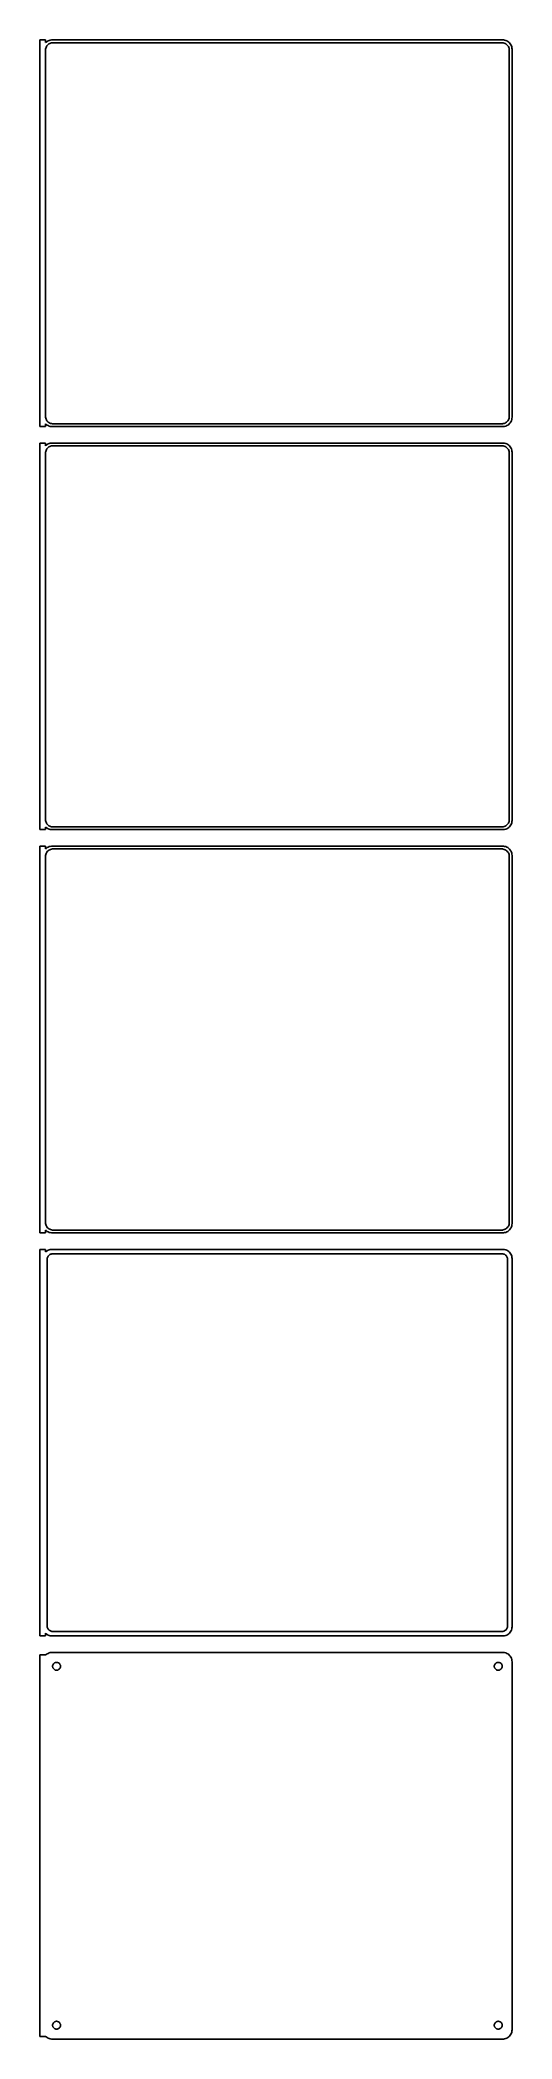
# Model space of a CAD drawing. Header units: metres. Extents: x -129 to 128, y 990 to 2076.
import ezdxf

# ---------------------------------------------------------------- set-up
doc = ezdxf.new("R2010")
doc.units = ezdxf.units.M

msp = doc.modelspace()

# ---------------------------------------------------------------- linework, layer by layer
for p, q in [((-126, 2075.99), (-129, 2075.99)), ((-129, 2075.99), (-129, 1866.01)), ((-126, 2074.56), (-126, 2075.99)), ((-125.687, 2074.85), (-126, 2074.56)), ((-125.179, 2075.22), (-125.687, 2074.85)), ((-124.629, 2075.52), (-125.179, 2075.22)), ((-124.045, 2075.76), (-124.629, 2075.52)), ((-123.437, 2075.91), (-124.045, 2075.76)), ((-123.703, 2074.12), (-123.236, 2074.3)), ((-122.814, 2075.99), (-123.437, 2075.91)), ((-123.236, 2074.3), (-122.75, 2074.43)), ((122.814, 2075.99), (-122.814, 2075.99)), ((-122.75, 2074.43), (-122.251, 2074.49)), ((-122.251, 2074.49), (122.251, 2074.49)), ((122.251, 2074.49), (122.75, 2074.43)), ((122.75, 2074.43), (123.236, 2074.3)), ((123.437, 2075.91), (122.814, 2075.99)), ((123.236, 2074.3), (123.703, 2074.12)), ((124.045, 2075.76), (123.437, 2075.91)), ((124.629, 2075.52), (124.045, 2075.76)), ((125.179, 2075.22), (124.629, 2075.52)), ((125.687, 2074.85), (125.179, 2075.22)), ((126.145, 2074.42), (125.687, 2074.85)), ((126.545, 2073.94), (126.145, 2074.42)), ((-126, 2070.5), (-125.968, 2071)), ((-126, 1871.5), (-126, 2070.5)), ((-125.968, 2071), (-125.874, 2071.49)), ((-125.874, 2071.49), (-125.719, 2071.97)), ((-125.719, 2071.97), (-125.505, 2072.43)), ((-125.505, 2072.43), (-125.236, 2072.85)), ((-125.236, 2072.85), (-124.916, 2073.24)), ((-124.916, 2073.24), (-124.55, 2073.58)), ((-124.55, 2073.58), (-124.143, 2073.88)), ((-124.143, 2073.88), (-123.703, 2074.12)), ((123.703, 2074.12), (124.143, 2073.88)), ((124.143, 2073.88), (124.55, 2073.58)), ((124.55, 2073.58), (124.916, 2073.24)), ((124.916, 2073.24), (125.236, 2072.85)), ((125.236, 2072.85), (125.505, 2072.43)), ((125.505, 2072.43), (125.719, 2071.97)), ((125.719, 2071.97), (125.874, 2071.49)), ((125.874, 2071.49), (125.968, 2071)), ((125.968, 2071), (126, 2070.5)), ((126, 2070.5), (126, 1871.5)), ((126.882, 2073.41), (126.545, 2073.94)), ((127.149, 2072.84), (126.882, 2073.41)), ((127.343, 2072.24), (127.149, 2072.84)), ((127.461, 2071.63), (127.343, 2072.24)), ((127.5, 2071), (127.461, 2071.63)), ((127.5, 1871), (127.5, 2071)), ((-125.968, 1871), (-126, 1871.5)), ((-125.874, 1870.51), (-125.968, 1871)), ((-125.719, 1870.03), (-125.874, 1870.51)), ((-125.505, 1869.57), (-125.719, 1870.03)), ((-125.236, 1869.15), (-125.505, 1869.57)), ((-124.916, 1868.76), (-125.236, 1869.15)), ((-124.55, 1868.42), (-124.916, 1868.76)), ((-124.143, 1868.12), (-124.55, 1868.42)), ((-123.703, 1867.88), (-124.143, 1868.12)), ((124.143, 1868.12), (123.703, 1867.88)), ((124.55, 1868.42), (124.143, 1868.12)), ((124.916, 1868.76), (124.55, 1868.42)), ((125.236, 1869.15), (124.916, 1868.76)), ((125.505, 1869.57), (125.236, 1869.15)), ((125.719, 1870.03), (125.505, 1869.57)), ((125.874, 1870.51), (125.719, 1870.03)), ((125.968, 1871), (125.874, 1870.51)), ((126, 1871.5), (125.968, 1871)), ((126.145, 1867.58), (126.545, 1868.06)), ((126.545, 1868.06), (126.882, 1868.59)), ((126.882, 1868.59), (127.149, 1869.16)), ((127.149, 1869.16), (127.343, 1869.76)), ((127.343, 1869.76), (127.461, 1870.37)), ((127.461, 1870.37), (127.5, 1871)), ((-129, 1866.01), (-126, 1866.01)), ((-126, 1867.44), (-125.687, 1867.15)), ((-126, 1866.01), (-126, 1867.44)), ((-125.687, 1867.15), (-125.179, 1866.78)), ((-125.179, 1866.78), (-124.629, 1866.48)), ((-124.629, 1866.48), (-124.045, 1866.24)), ((-124.045, 1866.24), (-123.437, 1866.09)), ((-123.236, 1867.7), (-123.703, 1867.88)), ((-123.437, 1866.09), (-122.814, 1866.01)), ((-122.75, 1867.57), (-123.236, 1867.7)), ((-122.814, 1866.01), (122.814, 1866.01)), ((-122.251, 1867.51), (-122.75, 1867.57)), ((122.251, 1867.51), (-122.251, 1867.51)), ((122.75, 1867.57), (122.251, 1867.51)), ((123.236, 1867.7), (122.75, 1867.57)), ((122.814, 1866.01), (123.437, 1866.09)), ((123.703, 1867.88), (123.236, 1867.7)), ((123.437, 1866.09), (124.045, 1866.24)), ((124.045, 1866.24), (124.629, 1866.48)), ((124.629, 1866.48), (125.179, 1866.78)), ((125.179, 1866.78), (125.687, 1867.15)), ((125.687, 1867.15), (126.145, 1867.58)), ((-126, 1856.99), (-129, 1856.99)), ((-129, 1856.99), (-129, 1647.01)), ((-126, 1855.56), (-126, 1856.99)), ((-125.687, 1855.85), (-126, 1855.56)), ((-126, 1851.5), (-125.968, 1852)), ((-126, 1652.5), (-126, 1851.5)), ((-125.968, 1852), (-125.874, 1852.49)), ((-125.874, 1852.49), (-125.719, 1852.97)), ((-125.719, 1852.97), (-125.505, 1853.43)), ((-125.179, 1856.22), (-125.687, 1855.85)), ((-125.505, 1853.43), (-125.236, 1853.85)), ((-125.236, 1853.85), (-124.916, 1854.24)), ((-124.629, 1856.52), (-125.179, 1856.22)), ((-124.916, 1854.24), (-124.55, 1854.58)), ((-124.045, 1856.76), (-124.629, 1856.52)), ((-124.55, 1854.58), (-124.143, 1854.88)), ((-124.143, 1854.88), (-123.703, 1855.12)), ((-123.437, 1856.91), (-124.045, 1856.76)), ((-123.703, 1855.12), (-123.236, 1855.3)), ((-122.814, 1856.99), (-123.437, 1856.91)), ((-123.236, 1855.3), (-122.75, 1855.43)), ((122.814, 1856.99), (-122.814, 1856.99)), ((-122.75, 1855.43), (-122.251, 1855.49)), ((-122.251, 1855.49), (122.251, 1855.49)), ((122.251, 1855.49), (122.75, 1855.43)), ((122.75, 1855.43), (123.236, 1855.3)), ((123.437, 1856.91), (122.814, 1856.99)), ((123.236, 1855.3), (123.703, 1855.12)), ((124.045, 1856.76), (123.437, 1856.91)), ((123.703, 1855.12), (124.143, 1854.88)), ((124.629, 1856.52), (124.045, 1856.76)), ((124.143, 1854.88), (124.55, 1854.58)), ((124.55, 1854.58), (124.916, 1854.24)), ((125.179, 1856.22), (124.629, 1856.52)), ((124.916, 1854.24), (125.236, 1853.85)), ((125.687, 1855.85), (125.179, 1856.22)), ((125.236, 1853.85), (125.505, 1853.43)), ((125.505, 1853.43), (125.719, 1852.97)), ((126.145, 1855.42), (125.687, 1855.85)), ((125.719, 1852.97), (125.874, 1852.49)), ((125.874, 1852.49), (125.968, 1852)), ((125.968, 1852), (126, 1851.5)), ((126, 1851.5), (126, 1652.5)), ((126.545, 1854.94), (126.145, 1855.42)), ((126.882, 1854.41), (126.545, 1854.94)), ((127.149, 1853.84), (126.882, 1854.41)), ((127.343, 1853.24), (127.149, 1853.84)), ((127.461, 1852.63), (127.343, 1853.24)), ((127.5, 1852), (127.461, 1852.63)), ((127.5, 1652), (127.5, 1852)), ((-125.968, 1652), (-126, 1652.5)), ((-125.874, 1651.51), (-125.968, 1652)), ((-125.719, 1651.03), (-125.874, 1651.51)), ((-125.505, 1650.57), (-125.719, 1651.03)), ((125.719, 1651.03), (125.505, 1650.57)), ((125.874, 1651.51), (125.719, 1651.03)), ((125.968, 1652), (125.874, 1651.51)), ((126, 1652.5), (125.968, 1652)), ((127.149, 1650.16), (127.343, 1650.76)), ((127.343, 1650.76), (127.461, 1651.37)), ((127.461, 1651.37), (127.5, 1652)), ((-129, 1647.01), (-126, 1647.01)), ((-126, 1648.44), (-125.687, 1648.15)), ((-126, 1647.01), (-126, 1648.44)), ((-125.687, 1648.15), (-125.179, 1647.78)), ((-125.236, 1650.15), (-125.505, 1650.57)), ((-124.916, 1649.76), (-125.236, 1650.15)), ((-125.179, 1647.78), (-124.629, 1647.48)), ((-124.55, 1649.42), (-124.916, 1649.76)), ((-124.629, 1647.48), (-124.045, 1647.24)), ((-124.143, 1649.12), (-124.55, 1649.42)), ((-123.703, 1648.88), (-124.143, 1649.12)), ((-124.045, 1647.24), (-123.437, 1647.09)), ((-123.236, 1648.7), (-123.703, 1648.88)), ((-123.437, 1647.09), (-122.814, 1647.01)), ((-122.75, 1648.57), (-123.236, 1648.7)), ((-122.814, 1647.01), (122.814, 1647.01)), ((-122.251, 1648.51), (-122.75, 1648.57)), ((122.251, 1648.51), (-122.251, 1648.51)), ((122.75, 1648.57), (122.251, 1648.51)), ((123.236, 1648.7), (122.75, 1648.57)), ((122.814, 1647.01), (123.437, 1647.09)), ((123.703, 1648.88), (123.236, 1648.7)), ((123.437, 1647.09), (124.045, 1647.24)), ((124.143, 1649.12), (123.703, 1648.88)), ((124.045, 1647.24), (124.629, 1647.48)), ((124.55, 1649.42), (124.143, 1649.12)), ((124.916, 1649.76), (124.55, 1649.42)), ((124.629, 1647.48), (125.179, 1647.78)), ((125.236, 1650.15), (124.916, 1649.76)), ((125.179, 1647.78), (125.687, 1648.15)), ((125.505, 1650.57), (125.236, 1650.15)), ((125.687, 1648.15), (126.145, 1648.58)), ((126.145, 1648.58), (126.545, 1649.06)), ((126.545, 1649.06), (126.882, 1649.59)), ((126.882, 1649.59), (127.149, 1650.16)), ((-126, 1637.99), (-129, 1637.99)), ((-129, 1637.99), (-129, 1428.01)), ((-126, 1636.56), (-126, 1637.99)), ((-125.687, 1636.85), (-126, 1636.56)), ((-126, 1632.5), (-125.968, 1633)), ((-126, 1433.5), (-126, 1632.5)), ((-125.968, 1633), (-125.874, 1633.49)), ((-125.874, 1633.49), (-125.719, 1633.97)), ((-125.719, 1633.97), (-125.505, 1634.43)), ((-125.179, 1637.22), (-125.687, 1636.85)), ((-125.505, 1634.43), (-125.236, 1634.85)), ((-125.236, 1634.85), (-124.916, 1635.24)), ((-124.629, 1637.52), (-125.179, 1637.22)), ((-124.916, 1635.24), (-124.55, 1635.58)), ((-124.045, 1637.76), (-124.629, 1637.52)), ((-124.55, 1635.58), (-124.143, 1635.88)), ((-124.143, 1635.88), (-123.703, 1636.12)), ((-123.437, 1637.91), (-124.045, 1637.76)), ((-123.703, 1636.12), (-123.236, 1636.3)), ((-122.814, 1637.99), (-123.437, 1637.91)), ((-123.236, 1636.3), (-122.75, 1636.43)), ((122.814, 1637.99), (-122.814, 1637.99)), ((-122.75, 1636.43), (-122.251, 1636.49)), ((-122.251, 1636.49), (122.251, 1636.49)), ((122.251, 1636.49), (122.75, 1636.43)), ((122.75, 1636.43), (123.236, 1636.3)), ((123.437, 1637.91), (122.814, 1637.99)), ((123.236, 1636.3), (123.703, 1636.12)), ((124.045, 1637.76), (123.437, 1637.91)), ((123.703, 1636.12), (124.143, 1635.88)), ((124.629, 1637.52), (124.045, 1637.76)), ((124.143, 1635.88), (124.55, 1635.58)), ((124.55, 1635.58), (124.916, 1635.24)), ((125.179, 1637.22), (124.629, 1637.52)), ((124.916, 1635.24), (125.236, 1634.85)), ((125.687, 1636.85), (125.179, 1637.22)), ((125.236, 1634.85), (125.505, 1634.43)), ((125.505, 1634.43), (125.719, 1633.97)), ((126.145, 1636.42), (125.687, 1636.85)), ((125.719, 1633.97), (125.874, 1633.49)), ((125.874, 1633.49), (125.968, 1633)), ((125.968, 1633), (126, 1632.5)), ((126, 1632.5), (126, 1433.5)), ((126.545, 1635.94), (126.145, 1636.42)), ((126.882, 1635.41), (126.545, 1635.94)), ((127.149, 1634.84), (126.882, 1635.41)), ((127.343, 1634.24), (127.149, 1634.84)), ((127.461, 1633.63), (127.343, 1634.24)), ((127.5, 1633), (127.461, 1633.63)), ((127.5, 1433), (127.5, 1633)), ((-125.968, 1433), (-126, 1433.5)), ((126, 1433.5), (125.968, 1433)), ((-129, 1428.01), (-126, 1428.01)), ((-126, 1429.44), (-125.687, 1429.15)), ((-126, 1428.01), (-126, 1429.44)), ((-125.874, 1432.51), (-125.968, 1433)), ((-125.719, 1432.03), (-125.874, 1432.51)), ((-125.505, 1431.57), (-125.719, 1432.03)), ((-125.687, 1429.15), (-125.179, 1428.78)), ((-125.236, 1431.15), (-125.505, 1431.57)), ((-124.916, 1430.76), (-125.236, 1431.15)), ((-125.179, 1428.78), (-124.629, 1428.48)), ((-124.55, 1430.42), (-124.916, 1430.76)), ((-124.629, 1428.48), (-124.045, 1428.24)), ((-124.143, 1430.12), (-124.55, 1430.42)), ((-123.703, 1429.88), (-124.143, 1430.12)), ((-124.045, 1428.24), (-123.437, 1428.09)), ((-123.236, 1429.7), (-123.703, 1429.88)), ((-123.437, 1428.09), (-122.814, 1428.01)), ((-122.75, 1429.57), (-123.236, 1429.7)), ((-122.814, 1428.01), (122.814, 1428.01)), ((-122.251, 1429.51), (-122.75, 1429.57)), ((122.251, 1429.51), (-122.251, 1429.51)), ((122.75, 1429.57), (122.251, 1429.51)), ((123.236, 1429.7), (122.75, 1429.57)), ((122.814, 1428.01), (123.437, 1428.09)), ((123.703, 1429.88), (123.236, 1429.7)), ((123.437, 1428.09), (124.045, 1428.24)), ((124.143, 1430.12), (123.703, 1429.88)), ((124.045, 1428.24), (124.629, 1428.48)), ((124.55, 1430.42), (124.143, 1430.12)), ((124.916, 1430.76), (124.55, 1430.42)), ((124.629, 1428.48), (125.179, 1428.78)), ((125.236, 1431.15), (124.916, 1430.76)), ((125.179, 1428.78), (125.687, 1429.15)), ((125.505, 1431.57), (125.236, 1431.15)), ((125.719, 1432.03), (125.505, 1431.57)), ((125.687, 1429.15), (126.145, 1429.58)), ((125.874, 1432.51), (125.719, 1432.03)), ((125.968, 1433), (125.874, 1432.51)), ((126.145, 1429.58), (126.545, 1430.06)), ((126.545, 1430.06), (126.882, 1430.59)), ((126.882, 1430.59), (127.149, 1431.16)), ((127.149, 1431.16), (127.343, 1431.76)), ((127.343, 1431.76), (127.461, 1432.37)), ((127.461, 1432.37), (127.5, 1433)), ((-126, 1418.98), (-129, 1418.98)), ((-129, 1418.98), (-129, 1209.02)), ((-126, 1417.56), (-126, 1418.98)), ((-125.687, 1417.85), (-126, 1417.56)), ((-125.179, 1418.22), (-125.687, 1417.85)), ((-124.629, 1418.52), (-125.179, 1418.22)), ((-125.113, 1413.5), (-125.088, 1413.89)), ((-125.113, 1214.5), (-125.113, 1413.5)), ((-125.088, 1413.89), (-125.015, 1414.27)), ((-125.015, 1414.27), (-124.894, 1414.65)), ((-124.894, 1414.65), (-124.728, 1415)), ((-124.728, 1415), (-124.518, 1415.33)), ((-124.045, 1418.76), (-124.629, 1418.52)), ((-124.518, 1415.33), (-124.269, 1415.63)), ((-124.269, 1415.63), (-123.984, 1415.9)), ((-123.437, 1418.91), (-124.045, 1418.76)), ((-123.984, 1415.9), (-123.668, 1416.13)), ((-123.668, 1416.13), (-123.325, 1416.32)), ((-122.814, 1418.99), (-123.437, 1418.91)), ((-123.325, 1416.32), (-122.962, 1416.46)), ((-122.962, 1416.46), (-122.583, 1416.56)), ((122.814, 1418.99), (-122.814, 1418.99)), ((-122.583, 1416.56), (-122.195, 1416.61)), ((-122.195, 1416.61), (122.195, 1416.61)), ((122.195, 1416.61), (122.583, 1416.56)), ((122.583, 1416.56), (122.962, 1416.46)), ((123.437, 1418.91), (122.814, 1418.99)), ((122.962, 1416.46), (123.325, 1416.32)), ((123.325, 1416.32), (123.668, 1416.13)), ((124.045, 1418.76), (123.437, 1418.91)), ((123.668, 1416.13), (123.984, 1415.9)), ((123.984, 1415.9), (124.269, 1415.63)), ((124.629, 1418.52), (124.045, 1418.76)), ((124.269, 1415.63), (124.518, 1415.33)), ((124.518, 1415.33), (124.728, 1415)), ((125.179, 1418.22), (124.629, 1418.52)), ((124.728, 1415), (124.894, 1414.65)), ((124.894, 1414.65), (125.015, 1414.27)), ((125.015, 1414.27), (125.088, 1413.89)), ((125.088, 1413.89), (125.113, 1413.5)), ((125.113, 1413.5), (125.113, 1214.5)), ((125.687, 1417.85), (125.179, 1418.22)), ((126.145, 1417.42), (125.687, 1417.85)), ((126.545, 1416.94), (126.145, 1417.42)), ((126.882, 1416.41), (126.545, 1416.94)), ((127.149, 1415.84), (126.882, 1416.41)), ((127.343, 1415.24), (127.149, 1415.84)), ((127.461, 1414.63), (127.343, 1415.24)), ((127.5, 1414), (127.461, 1414.63)), ((127.5, 1214), (127.5, 1414)), ((-129, 1209.02), (-126, 1209.02)), ((-126, 1209.02), (-126, 1210.44)), ((-126, 1210.44), (-125.687, 1210.15)), ((-125.687, 1210.15), (-125.179, 1209.78)), ((-125.179, 1209.78), (-124.629, 1209.48)), ((-125.088, 1214.11), (-125.113, 1214.5)), ((-125.015, 1213.73), (-125.088, 1214.11)), ((-124.894, 1213.35), (-125.015, 1213.73)), ((-124.728, 1213), (-124.894, 1213.35)), ((-124.518, 1212.67), (-124.728, 1213)), ((-124.629, 1209.48), (-124.045, 1209.24)), ((-124.269, 1212.37), (-124.518, 1212.67)), ((-123.984, 1212.1), (-124.269, 1212.37)), ((-124.045, 1209.24), (-123.437, 1209.09)), ((-123.668, 1211.87), (-123.984, 1212.1)), ((-123.325, 1211.68), (-123.668, 1211.87)), ((-123.437, 1209.09), (-122.814, 1209.01)), ((-122.962, 1211.54), (-123.325, 1211.68)), ((-122.583, 1211.44), (-122.962, 1211.54)), ((-122.814, 1209.01), (122.814, 1209.01)), ((-122.195, 1211.39), (-122.583, 1211.44)), ((122.195, 1211.39), (-122.195, 1211.39)), ((122.583, 1211.44), (122.195, 1211.39)), ((122.962, 1211.54), (122.583, 1211.44)), ((122.814, 1209.01), (123.437, 1209.09)), ((123.325, 1211.68), (122.962, 1211.54)), ((123.668, 1211.87), (123.325, 1211.68)), ((123.437, 1209.09), (124.045, 1209.24)), ((123.984, 1212.1), (123.668, 1211.87)), ((124.269, 1212.37), (123.984, 1212.1)), ((124.045, 1209.24), (124.629, 1209.48)), ((124.518, 1212.67), (124.269, 1212.37)), ((124.728, 1213), (124.518, 1212.67)), ((124.629, 1209.48), (125.179, 1209.78)), ((124.894, 1213.35), (124.728, 1213)), ((125.015, 1213.73), (124.894, 1213.35)), ((125.088, 1214.11), (125.015, 1213.73)), ((125.113, 1214.5), (125.088, 1214.11)), ((125.179, 1209.78), (125.687, 1210.15)), ((125.687, 1210.15), (126.145, 1210.58)), ((126.145, 1210.58), (126.545, 1211.06)), ((126.545, 1211.06), (126.882, 1211.59)), ((126.882, 1211.59), (127.149, 1212.16)), ((127.149, 1212.16), (127.343, 1212.76)), ((127.343, 1212.76), (127.461, 1213.37)), ((127.461, 1213.37), (127.5, 1214)), ((-126, 1198.65), (-129, 1198.65)), ((-129, 1198.65), (-129, 991.347)), ((-125.687, 1198.85), (-126, 1198.56)), ((-126, 1198.56), (-126, 1198.65)), ((-125.179, 1199.22), (-125.687, 1198.85)), ((-124.629, 1199.52), (-125.179, 1199.22)), ((-124.045, 1199.76), (-124.629, 1199.52)), ((-123.437, 1199.91), (-124.045, 1199.76)), ((-122.814, 1199.99), (-123.437, 1199.91)), ((122.814, 1199.99), (-122.814, 1199.99)), ((-120.66, 1194.53), (-120.4, 1194.6)), ((-120.4, 1194.6), (-120.134, 1194.63)), ((-120.134, 1194.63), (-119.866, 1194.63)), ((-119.866, 1194.63), (-119.6, 1194.6)), ((-119.6, 1194.6), (-119.34, 1194.53)), ((119.34, 1194.53), (119.6, 1194.6)), ((119.6, 1194.6), (119.866, 1194.63)), ((119.866, 1194.63), (120.134, 1194.63)), ((120.134, 1194.63), (120.4, 1194.6)), ((120.4, 1194.6), (120.66, 1194.53)), ((123.437, 1199.91), (122.814, 1199.99)), ((124.045, 1199.76), (123.437, 1199.91)), ((124.629, 1199.52), (124.045, 1199.76)), ((125.179, 1199.22), (124.629, 1199.52)), ((125.687, 1198.85), (125.179, 1199.22)), ((126.145, 1198.42), (125.687, 1198.85)), ((126.545, 1197.94), (126.145, 1198.42)), ((126.882, 1197.41), (126.545, 1197.94)), ((127.149, 1196.84), (126.882, 1197.41)), ((127.343, 1196.24), (127.149, 1196.84)), ((127.461, 1195.63), (127.343, 1196.24)), ((127.5, 1195), (127.461, 1195.63)), ((127.5, 995), (127.5, 1195)), ((-122.135, 1192.5), (-122.118, 1192.77)), ((-122.118, 1192.23), (-122.135, 1192.5)), ((-122.118, 1192.77), (-122.068, 1193.03)), ((-122.068, 1191.97), (-122.118, 1192.23)), ((-122.068, 1193.03), (-121.985, 1193.29)), ((-121.985, 1191.71), (-122.068, 1191.97)), ((-121.985, 1193.29), (-121.871, 1193.53)), ((-121.871, 1191.47), (-121.985, 1191.71)), ((-121.871, 1193.53), (-121.727, 1193.76)), ((-121.727, 1191.24), (-121.871, 1191.47)), ((-121.727, 1193.76), (-121.557, 1193.96)), ((-121.557, 1191.04), (-121.727, 1191.24)), ((-121.557, 1193.96), (-121.361, 1194.15)), ((-121.361, 1190.85), (-121.557, 1191.04)), ((-121.361, 1194.15), (-121.144, 1194.3)), ((-121.144, 1190.7), (-121.361, 1190.85)), ((-121.144, 1194.3), (-120.909, 1194.43)), ((-120.909, 1190.57), (-121.144, 1190.7)), ((-120.909, 1194.43), (-120.66, 1194.53)), ((-120.66, 1190.47), (-120.909, 1190.57)), ((-120.4, 1190.4), (-120.66, 1190.47)), ((-120.134, 1190.37), (-120.4, 1190.4)), ((-119.866, 1190.37), (-120.134, 1190.37)), ((-119.6, 1190.4), (-119.866, 1190.37)), ((-119.34, 1190.47), (-119.6, 1190.4)), ((-119.34, 1194.53), (-119.091, 1194.43)), ((-119.091, 1190.57), (-119.34, 1190.47)), ((-119.091, 1194.43), (-118.856, 1194.3)), ((-118.856, 1190.7), (-119.091, 1190.57)), ((-118.856, 1194.3), (-118.639, 1194.15)), ((-118.639, 1190.85), (-118.856, 1190.7)), ((-118.639, 1194.15), (-118.443, 1193.96)), ((-118.443, 1191.04), (-118.639, 1190.85)), ((-118.443, 1193.96), (-118.273, 1193.76)), ((-118.273, 1191.24), (-118.443, 1191.04)), ((-118.273, 1193.76), (-118.129, 1193.53)), ((-118.129, 1191.47), (-118.273, 1191.24)), ((-118.129, 1193.53), (-118.015, 1193.29)), ((-118.015, 1191.71), (-118.129, 1191.47)), ((-118.015, 1193.29), (-117.932, 1193.03)), ((-117.932, 1191.97), (-118.015, 1191.71)), ((-117.932, 1193.03), (-117.882, 1192.77)), ((-117.882, 1192.23), (-117.932, 1191.97)), ((-117.882, 1192.77), (-117.865, 1192.5)), ((-117.865, 1192.5), (-117.882, 1192.23)), ((117.865, 1192.5), (117.882, 1192.77)), ((117.882, 1192.23), (117.865, 1192.5)), ((117.882, 1192.77), (117.932, 1193.03)), ((117.932, 1191.97), (117.882, 1192.23)), ((117.932, 1193.03), (118.015, 1193.29)), ((118.015, 1191.71), (117.932, 1191.97)), ((118.015, 1193.29), (118.129, 1193.53)), ((118.129, 1191.47), (118.015, 1191.71)), ((118.129, 1193.53), (118.273, 1193.76)), ((118.273, 1191.24), (118.129, 1191.47)), ((118.273, 1193.76), (118.443, 1193.96)), ((118.443, 1191.04), (118.273, 1191.24)), ((118.443, 1193.96), (118.639, 1194.15)), ((118.639, 1190.85), (118.443, 1191.04)), ((118.639, 1194.15), (118.856, 1194.3)), ((118.856, 1190.7), (118.639, 1190.85)), ((118.856, 1194.3), (119.091, 1194.43)), ((119.091, 1190.57), (118.856, 1190.7)), ((119.091, 1194.43), (119.34, 1194.53)), ((119.34, 1190.47), (119.091, 1190.57)), ((119.6, 1190.4), (119.34, 1190.47)), ((119.866, 1190.37), (119.6, 1190.4)), ((120.134, 1190.37), (119.866, 1190.37)), ((120.4, 1190.4), (120.134, 1190.37)), ((120.66, 1190.47), (120.4, 1190.4)), ((120.66, 1194.53), (120.909, 1194.43)), ((120.909, 1190.57), (120.66, 1190.47)), ((120.909, 1194.43), (121.144, 1194.3)), ((121.144, 1190.7), (120.909, 1190.57)), ((121.144, 1194.3), (121.361, 1194.15)), ((121.361, 1190.85), (121.144, 1190.7)), ((121.361, 1194.15), (121.557, 1193.96)), ((121.557, 1191.04), (121.361, 1190.85)), ((121.557, 1193.96), (121.727, 1193.76)), ((121.727, 1191.24), (121.557, 1191.04)), ((121.727, 1193.76), (121.871, 1193.53)), ((121.871, 1191.47), (121.727, 1191.24)), ((121.871, 1193.53), (121.985, 1193.29)), ((121.985, 1191.71), (121.871, 1191.47)), ((121.985, 1193.29), (122.068, 1193.03)), ((122.068, 1191.97), (121.985, 1191.71)), ((122.068, 1193.03), (122.118, 1192.77)), ((122.118, 1192.23), (122.068, 1191.97)), ((122.118, 1192.77), (122.135, 1192.5)), ((122.135, 1192.5), (122.118, 1192.23)), ((-121.557, 998.962), (-121.361, 999.145)), ((-121.361, 999.145), (-121.144, 999.303)), ((-121.144, 999.303), (-120.909, 999.432)), ((-120.909, 999.432), (-120.66, 999.531)), ((-120.66, 999.531), (-120.4, 999.597)), ((-120.4, 999.597), (-120.134, 999.631)), ((-120.134, 999.631), (-119.866, 999.631)), ((-119.866, 999.631), (-119.6, 999.597)), ((-119.6, 999.597), (-119.34, 999.531)), ((-119.34, 999.531), (-119.091, 999.432)), ((-119.091, 999.432), (-118.856, 999.303)), ((-118.856, 999.303), (-118.639, 999.145)), ((-118.639, 999.145), (-118.443, 998.962)), ((118.443, 998.962), (118.639, 999.145)), ((118.639, 999.145), (118.856, 999.303)), ((118.856, 999.303), (119.091, 999.432)), ((119.091, 999.432), (119.34, 999.531)), ((119.34, 999.531), (119.6, 999.597)), ((119.6, 999.597), (119.866, 999.631)), ((119.866, 999.631), (120.134, 999.631)), ((120.134, 999.631), (120.4, 999.597)), ((120.4, 999.597), (120.66, 999.531)), ((120.66, 999.531), (120.909, 999.432)), ((120.909, 999.432), (121.144, 999.303)), ((121.144, 999.303), (121.361, 999.145)), ((121.361, 999.145), (121.557, 998.962)), ((-129, 991.347), (-126, 991.347)), ((-126, 991.347), (-126, 991.441)), ((-126, 991.441), (-125.687, 991.147)), ((-125.687, 991.147), (-125.179, 990.778)), ((-125.179, 990.778), (-124.629, 990.476)), ((-124.629, 990.476), (-124.045, 990.245)), ((-124.045, 990.245), (-123.437, 990.089)), ((-123.437, 990.089), (-122.814, 990.01)), ((-122.814, 990.01), (122.814, 990.01)), ((-122.135, 997.5), (-122.118, 997.768)), ((-122.118, 997.232), (-122.135, 997.5)), ((-122.118, 997.768), (-122.068, 998.031)), ((-122.068, 996.969), (-122.118, 997.232)), ((-122.068, 998.031), (-121.985, 998.286)), ((-121.985, 996.714), (-122.068, 996.969)), ((-121.985, 998.286), (-121.871, 998.529)), ((-121.871, 996.471), (-121.985, 996.714)), ((-121.871, 998.529), (-121.727, 998.755)), ((-121.727, 996.245), (-121.871, 996.471)), ((-121.727, 998.755), (-121.557, 998.962)), ((-121.557, 996.038), (-121.727, 996.245)), ((-121.361, 995.855), (-121.557, 996.038)), ((-121.144, 995.697), (-121.361, 995.855)), ((-120.909, 995.568), (-121.144, 995.697)), ((-120.66, 995.469), (-120.909, 995.568)), ((-120.4, 995.403), (-120.66, 995.469)), ((-120.134, 995.369), (-120.4, 995.403)), ((-119.866, 995.369), (-120.134, 995.369)), ((-119.6, 995.403), (-119.866, 995.369)), ((-119.34, 995.469), (-119.6, 995.403)), ((-119.091, 995.568), (-119.34, 995.469)), ((-118.856, 995.697), (-119.091, 995.568)), ((-118.639, 995.855), (-118.856, 995.697)), ((-118.443, 996.038), (-118.639, 995.855)), ((-118.443, 998.962), (-118.273, 998.755)), ((-118.273, 996.245), (-118.443, 996.038)), ((-118.273, 998.755), (-118.129, 998.529)), ((-118.129, 996.471), (-118.273, 996.245)), ((-118.129, 998.529), (-118.015, 998.286)), ((-118.015, 996.714), (-118.129, 996.471)), ((-118.015, 998.286), (-117.932, 998.031)), ((-117.932, 996.969), (-118.015, 996.714)), ((-117.932, 998.031), (-117.882, 997.768)), ((-117.882, 997.232), (-117.932, 996.969)), ((-117.882, 997.768), (-117.865, 997.5)), ((-117.865, 997.5), (-117.882, 997.232)), ((117.865, 997.5), (117.882, 997.768)), ((117.882, 997.232), (117.865, 997.5)), ((117.882, 997.768), (117.932, 998.031)), ((117.932, 996.969), (117.882, 997.232)), ((117.932, 998.031), (118.015, 998.286)), ((118.015, 996.714), (117.932, 996.969)), ((118.015, 998.286), (118.129, 998.529)), ((118.129, 996.471), (118.015, 996.714)), ((118.129, 998.529), (118.273, 998.755)), ((118.273, 996.245), (118.129, 996.471)), ((118.273, 998.755), (118.443, 998.962)), ((118.443, 996.038), (118.273, 996.245)), ((118.639, 995.855), (118.443, 996.038)), ((118.856, 995.697), (118.639, 995.855)), ((119.091, 995.568), (118.856, 995.697)), ((119.34, 995.469), (119.091, 995.568)), ((119.6, 995.403), (119.34, 995.469)), ((119.866, 995.369), (119.6, 995.403)), ((120.134, 995.369), (119.866, 995.369)), ((120.4, 995.403), (120.134, 995.369)), ((120.66, 995.469), (120.4, 995.403)), ((120.909, 995.568), (120.66, 995.469)), ((121.144, 995.697), (120.909, 995.568)), ((121.361, 995.855), (121.144, 995.697)), ((121.557, 996.038), (121.361, 995.855)), ((121.557, 998.962), (121.727, 998.755)), ((121.727, 996.245), (121.557, 996.038)), ((121.727, 998.755), (121.871, 998.529)), ((121.871, 996.471), (121.727, 996.245)), ((121.871, 998.529), (121.985, 998.286)), ((121.985, 996.714), (121.871, 996.471)), ((121.985, 998.286), (122.068, 998.031)), ((122.068, 996.969), (121.985, 996.714)), ((122.068, 998.031), (122.118, 997.768)), ((122.118, 997.232), (122.068, 996.969)), ((122.118, 997.768), (122.135, 997.5)), ((122.135, 997.5), (122.118, 997.232)), ((122.814, 990.01), (123.437, 990.089)), ((123.437, 990.089), (124.045, 990.245)), ((124.045, 990.245), (124.629, 990.476)), ((124.629, 990.476), (125.179, 990.778)), ((125.179, 990.778), (125.687, 991.147)), ((125.687, 991.147), (126.145, 991.577)), ((126.145, 991.577), (126.545, 992.061)), ((126.545, 992.061), (126.882, 992.591)), ((126.882, 992.591), (127.149, 993.159)), ((127.149, 993.159), (127.343, 993.757)), ((127.343, 993.757), (127.461, 994.373)), ((127.461, 994.373), (127.5, 995))]:
    msp.add_line(p, q)

doc.saveas('drawing.dxf')
